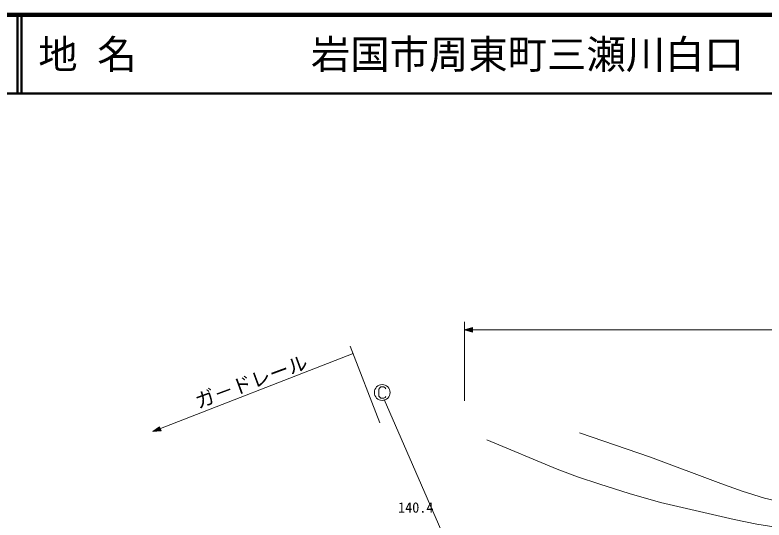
# Model space of a CAD drawing. Units: millimetres, scale not verified. Extents: x 7750 to 680000, y -40250 to 380000.
# Drawn here: x 367420 to 462593, y 315804 to 380000 of the extents above; entities that cross this region are included whole.
import ezdxf
from ezdxf.enums import TextEntityAlignment as Align

# ---------------------------------------------------------------- set-up
doc = ezdxf.new("R2010")
doc.units = ezdxf.units.MM
doc.header["$LTSCALE"] = 1000
for name, color, linetype, lineweight in [('M-BGD', 7, 'Continuous', 13), ('M-BGD-EXST', 7, 'Continuous', 13), ('M-STR-HTXT', 7, 'Continuous', 13), ('M-TTL', 2, 'Continuous', 140), ('M-TTL-LINE', 7, 'Continuous', 50)]:
    doc.layers.add(name, color=color, linetype=linetype, lineweight=lineweight)
doc.layers.add('M-TTL-TXT', color=7, linetype='Continuous')
doc.styles.add('ＭＳ ゴシック', font='')
doc.styles.get('ＭＳ ゴシック').set_extended_font_data('MS Gothic')

msp = doc.modelspace()

# ---------------------------------------------------------------- linework, layer by layer
at = {"layer": 'M-BGD'}
for points in [[(439131, 326892), (448177, 323774), (457113, 320442), (459797, 319489), (462658, 318584), (471928, 316435), (481512, 315104), (485966, 314619), (490725, 313994), (500242, 312875), (509823, 311601), (519358, 310311), (523896, 309558)], [(427384, 326011), (436317, 322268), (438896, 321299), (441741, 320345), (445467, 319165), (449425, 318024), (458794, 315878), (461665, 315297), (464625, 314807), (474154, 313611), (483878, 312474), (493493, 311267), (496457, 311003), (499435, 310595), (501072, 309839)]]:
    msp.add_lwpolyline(points, dxfattribs=at)
at = {"layer": 'M-BGD-EXST'}
for p, q in [((413761, 332610), (413641, 332449)), ((413641, 332449), (413641, 331566)), ((413921, 332730), (413761, 332610)), ((414281, 332730), (413921, 332730)), ((414441, 332610), (414281, 332730)), ((414521, 332489), (414441, 332610)), ((413641, 331566), (413761, 331406)), ((413761, 331406), (413921, 331285)), ((413921, 331285), (414281, 331285)), ((414281, 331285), (414441, 331365)), ((414441, 331365), (414521, 331486)), ((414344, 331128), (423022, 311154))]:
    msp.add_line(p, q, dxfattribs=at)
msp.add_ellipse((414081, 332008), major_axis=(0, 1004), ratio=0.996196, dxfattribs=at)
at = {"layer": 'M-STR-HTXT'}
for p, q in [((424543, 330934), (424543, 340979)), ((424543, 339975), (425543, 340256)), ((424543, 339975), (557683, 339975)), ((425543, 339694), (424543, 339975)), ((424823, 339975), (425503, 340176)), ((425503, 339774), (424823, 339975)), ((424983, 339975), (425463, 340096)), ((425463, 339855), (424983, 339975)), ((425223, 339975), (425423, 340015)), ((425423, 339935), (425223, 339975)), ((425423, 340015), (425423, 339935)), ((425463, 340096), (425463, 339855)), ((425503, 340176), (425503, 339774)), ((425543, 340256), (425543, 339694)), ((410010, 337912), (413796, 328151)), ((384947, 327037), (410373, 336976)), ((384947, 327037), (385777, 327663)), ((385207, 327139), (385768, 327574)), ((385356, 327197), (385760, 327484)), ((385760, 327484), (385847, 327260)), ((385768, 327574), (385914, 327200)), ((385777, 327663), (385980, 327139)), ((385980, 327139), (384947, 327037)), ((385914, 327200), (385207, 327139)), ((385847, 327260), (385356, 327197)), ((385580, 327285), (385752, 327395)), ((385781, 327320), (385580, 327285)), ((385752, 327395), (385781, 327320))]:
    msp.add_line(p, q, dxfattribs=at)
at = {"layer": 'M-TTL'}
msp.add_line((680000, 380000), (40000, 380000), dxfattribs=at)
at = {"layer": 'M-TTL-LINE'}
for p, q in [((367750, 380000), (367750, 370000)), ((368250, 380000), (368250, 370000)), ((40000, 370000), (680000, 370000))]:
    msp.add_line(p, q, dxfattribs=at)

# ---------------------------------------------------------------- texts
at = {"layer": 'M-BGD', "style": 'ＭＳ ゴシック'}
msp.add_text('140.4', height=1320, dxfattribs=at).set_placement((416097, 316345), align=Align.BOTTOM_LEFT)
at = {"layer": 'M-STR-HTXT', "style": 'ＭＳ ゴシック'}
msp.add_text('ガ－ドレール', height=1833, rotation=20.271, dxfattribs=at).set_placement((390915, 329428), align=Align.BOTTOM_LEFT)
at = {"layer": 'M-TTL-TXT', "style": 'ＭＳ ゴシック'}
for s, p in [('地 名', (370380, 375000)), ('岩国市周東町三瀬川白口', (405024, 375000))]:
    msp.add_text(s, height=3666, dxfattribs=at).set_placement(p, align=Align.MIDDLE_LEFT)

doc.saveas('drawing.dxf')
